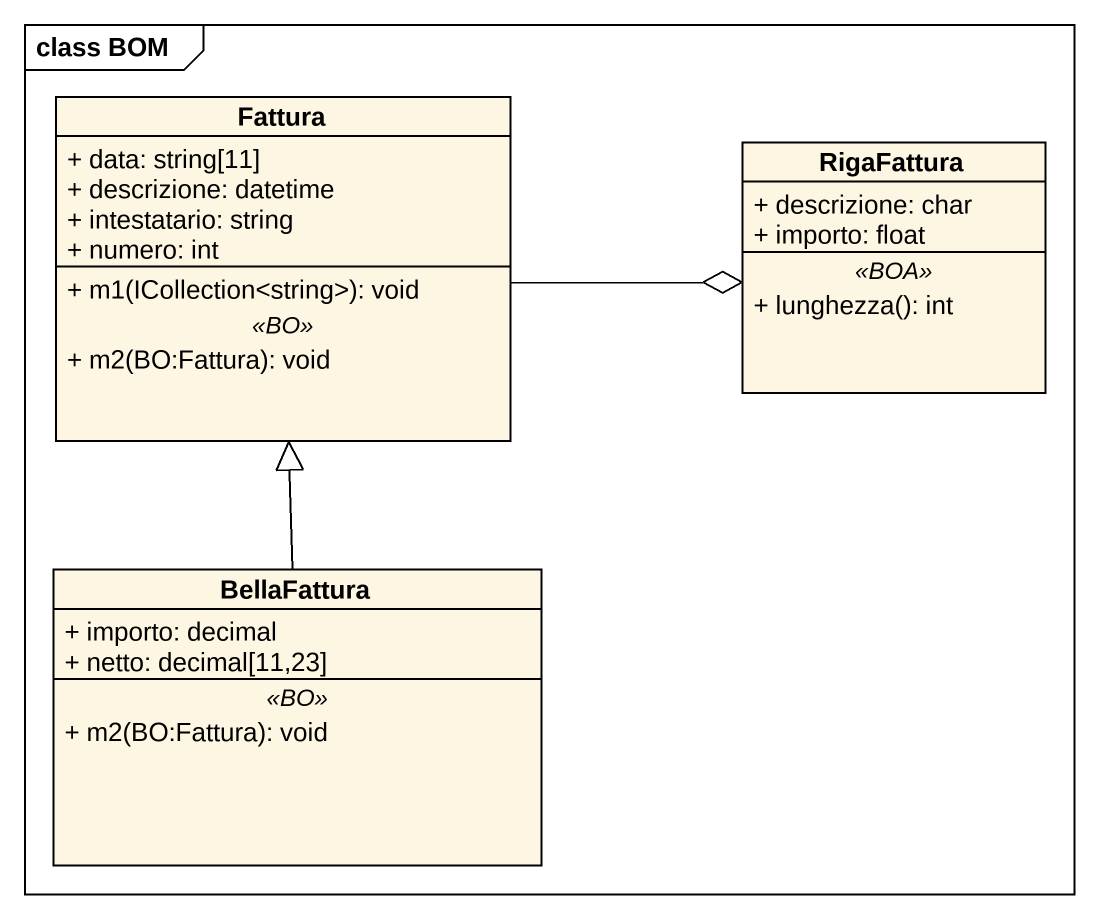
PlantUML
@startuml
mainframe class BOM
hide circle
hide empty members
skinparam classAttributeIconSize 0
class Fattura {
  + data: string[11]
  + descrizione: datetime
  + intestatario: string
  + numero: int
  --
  + m1(ICollection<string>): void
  .. <<BO>> ..
  + m2(BO:Fattura): void
}
class RigaFattura {
  + descrizione: char
  + importo: float
  .. <<BOA>> ..
  + lunghezza(): int
}
class BellaFattura {
  + importo: decimal
  + netto: decimal[11,23]
  .. <<BO>> ..
  + m2(BO:Fattura): void
}
Fattura -right-o RigaFattura
BellaFattura -up-|> Fattura
@enduml
